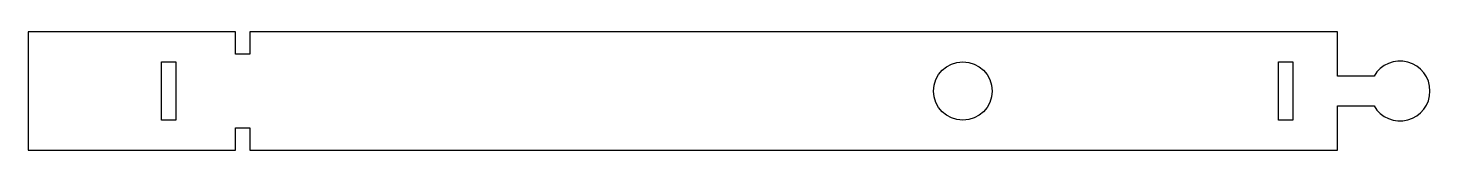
# Model space of a CAD drawing. Header units: millimetres. Extents: x -95 to 95, y -8 to 8.
import ezdxf

# ---------------------------------------------------------------- set-up
doc = ezdxf.new("R2010")
doc.units = ezdxf.units.MM
doc.layers.get('0').update_dxf_attribs({"linetype": 'CONTINUOUS'})

msp = doc.modelspace()

# ---------------------------------------------------------------- linework, layer by layer
for p, q in [((-66.89, 8.02), (-94.98, 8.02)), ((-94.98, 8.02), (-94.98, -8.02)), ((-66.89, 5.02), (-66.89, 8.02)), ((82.45, 8.02), (-64.94, 8.02)), ((-64.94, 8.02), (-64.94, 5.02)), ((82.45, 2.02), (82.45, 8.02)), ((-76.89, 3.98), (-74.94, 3.98)), ((-76.89, -3.98), (-76.89, 3.98)), ((-74.94, 3.98), (-74.94, -3.98)), ((-64.94, 5.02), (-66.89, 5.02)), ((74.45, 3.98), (76.4, 3.98)), ((74.45, -3.98), (74.45, 3.98)), ((76.4, 3.98), (76.4, -3.98)), ((87.41, 2.02), (82.45, 2.02)), ((82.45, -8.02), (82.45, -2.02)), ((82.45, -2.02), (87.41, -2.02)), ((-74.94, -3.98), (-76.89, -3.98)), ((-66.89, -8.02), (-66.89, -5.02)), ((-66.89, -5.02), (-64.94, -5.02)), ((-64.94, -5.02), (-64.94, -8.02)), ((76.4, -3.98), (74.45, -3.98)), ((-94.98, -8.02), (-66.89, -8.02)), ((-64.94, -8.02), (82.45, -8.02))]:
    msp.add_line(p, q)
msp.add_circle((31.68, 0), 3.97)
msp.add_arc((90.92, 0), 4.06, -150.05, 150.05)

doc.saveas('drawing.dxf')
